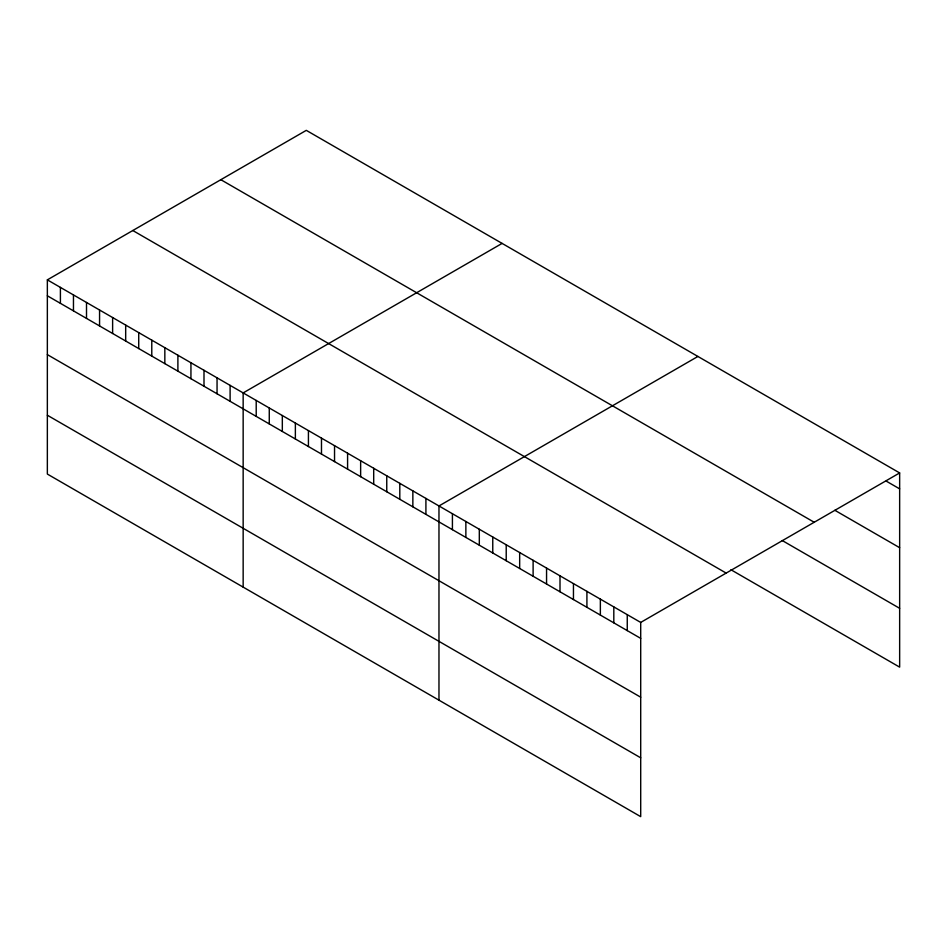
<?xml version="1.0" encoding="UTF-8"?>
<svg xmlns="http://www.w3.org/2000/svg" width="947" height="947" viewBox="0 0 947 947"><rect width="100%" height="100%" fill="white"/><g stroke="black" fill="none" stroke-linecap="round" stroke-linejoin="round"><path stroke-width="1.42" d="M47.35 279.862L640.705 622.428L640.705 816.645L47.35 474.068L47.35 279.862L306.295 130.355L899.65 472.932L899.65 667.138L730.918 569.727M502.099 243.403L243.154 392.91L243.154 587.116M697.903 356.451L438.97 505.958L438.97 700.164M640.705 622.428L899.65 472.932M886.203 481.112L899.65 488.865M834.852 510.291L899.65 547.697M220.84 179.693L814.195 522.259M782.269 540.548L899.65 608.317M132.805 230.523L726.16 573.089M47.35 295.795L640.705 638.373M47.35 354.628L640.705 697.205M47.35 415.236L640.705 757.813M627.257 614.662L627.257 630.607M613.81 606.897L613.81 622.842M600.362 599.131L600.362 615.077M586.915 591.366L586.915 607.311M573.456 583.601L573.456 599.546M560.008 575.835L560.008 591.78M546.561 568.07L546.561 584.015M533.114 560.304L533.114 576.25M519.666 552.539L519.666 568.484M506.219 544.774L506.219 560.719M492.76 537.008L492.76 552.953M479.312 529.255L479.312 545.188M465.865 521.489L465.865 537.423M452.417 513.724L452.417 529.657M425.913 498.418L425.913 514.363M412.856 490.877L412.856 506.823M399.8 483.349L399.8 499.282M386.755 475.808L386.755 491.753M373.698 468.268L373.698 484.213M360.641 460.739L360.641 476.672M347.585 453.199L347.585 469.144M334.54 445.658L334.54 461.603M321.483 438.13L321.483 454.063M308.426 430.589L308.426 446.534M295.369 423.049L295.369 438.994M282.324 415.52L282.324 431.453M269.268 407.979L269.268 423.925M256.211 400.439L256.211 416.384M230.109 385.37L230.109 401.315M217.052 377.829L217.052 393.774M203.996 370.301L203.996 386.234M190.939 362.76L190.939 378.705M177.894 355.22L177.894 371.165M164.837 347.691L164.837 363.624M151.78 340.151L151.78 356.096M138.724 332.61L138.724 348.555M125.679 325.081L125.679 341.015M112.622 317.541L112.622 333.486M99.565 310L99.565 325.946M86.508 302.472L86.508 318.405M73.464 294.931L73.464 310.865M60.407 287.391L60.407 303.336"/></g></svg>
